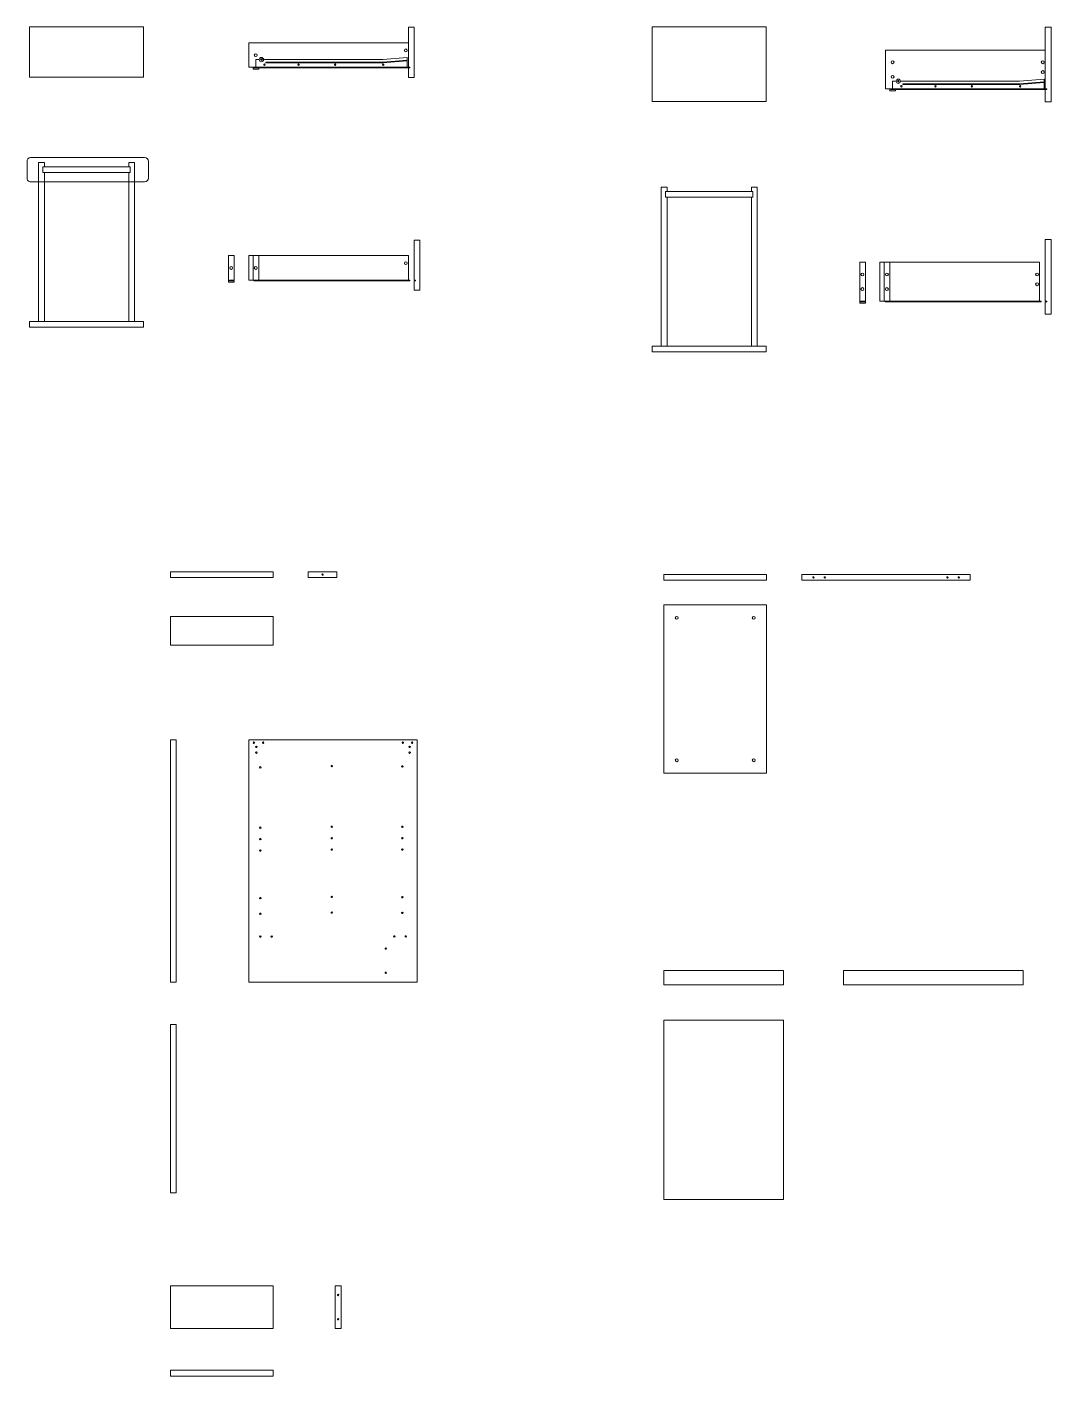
# Model space of a CAD drawing. Header units: millimetres. Extents: x 1402 to 2836, y 1581 to 2798.
# Drawn here: x 2189.9 to 2549, y 2324.4 to 2797.8 of the extents above; entities that cross this region are included whole.
import ezdxf

# ---------------------------------------------------------------- set-up
doc = ezdxf.new("R2010")
doc.units = ezdxf.units.MM
for name, color, linetype, lineweight in [('Giunzioni', 3, 'Continuous', 18), ('Linee e simboli', 1, 'Continuous', 18), ('Struttura', 7, 'Continuous', 18)]:
    doc.layers.add(name, color=color, linetype=linetype, lineweight=lineweight)

msp = doc.modelspace()

# ---------------------------------------------------------------- linework, layer by layer
at = {"layer": 'Giunzioni'}
for p, q in [((2270.116929966929, 2786.321869878062), (2270.116929966928, 2783.615168694669)), ((2271.366929848873, 2786.321869878062), (2270.116929548136, 2786.321869878062)), ((2314.637101612121, 2786.321869878062), (2272.866929568444, 2786.321869878062)), ((2273.654689250549, 2785.132592226321), (2273.654689250549, 2785.429911639256)), ((2273.654689250549, 2785.429911639256), (2275.213723023317, 2785.429911639256)), ((2273.654689250549, 2785.132592226321), (2314.637101612121, 2785.132592226321)), ((2314.637101612121, 2785.429911639256), (2275.213723023317, 2785.429911639256)), ((2314.637101612121, 2786.321869878062), (2323.261953131803, 2787.065168410399)), ((2314.637101612121, 2785.429911639256), (2323.261953131803, 2786.173210171593)), ((2323.261953131803, 2785.875890758659), (2314.637101612121, 2785.132592226321)), ((2323.261953131803, 2787.065168410399), (2323.261953870204, 2783.615179641233)), ((2493.477194247363, 2778.721543365865), (2493.477194247362, 2776.014842182472)), ((2494.727194129307, 2778.721543365865), (2493.47719382857, 2778.721543365865)), ((2537.997365892555, 2778.721543365865), (2496.227193848878, 2778.721543365865)), ((2537.997365892555, 2778.721543365865), (2546.622217412237, 2779.464841898201)), ((2537.997365892555, 2777.829585127059), (2546.622217412237, 2778.572883659396)), ((2546.622217412237, 2779.464841898201), (2546.622218150638, 2776.014853129036)), ((2497.014953530983, 2777.532265714124), (2497.014953530983, 2777.829585127059)), ((2497.014953530983, 2777.829585127059), (2498.573987303751, 2777.829585127059)), ((2497.014953530983, 2777.532265714124), (2537.997365892555, 2777.532265714124)), ((2537.997365892555, 2777.829585127059), (2498.573987303751, 2777.829585127059)), ((2546.622217412237, 2778.275564246462), (2537.997365892555, 2777.532265714124))]:
    msp.add_line(p, q, dxfattribs=at)
for centre, radius in [((2270.11473907765, 2787.895434160751), 0.5), ((2322.761952596728, 2789.565168410399), 0.5), ((2272.116929708659, 2786.321869878062), 0.7499998597854887), ((2272.116929708659, 2786.321869878062), 0.3211671325616354), ((2272.116929708659, 2786.321869878062), 0.09328821148756106), ((2273.17906524719, 2784.546830756397), 0.2480223917011382), ((2285.130809520703, 2784.544872821584), 0.2480223917011382), ((2297.9245328964, 2784.544872821584), 0.2480223917011382), ((2314.818695618278, 2784.544872821584), 0.2480223917011382), ((2493.474976506107, 2785.38473633486), 0.5), ((2546.122216676335, 2785.38473633486), 0.5), ((2493.474978414698, 2780.295105765518), 0.5), ((2495.477193989092, 2778.721543365865), 0.7499998597854887), ((2495.477193989092, 2778.721543365865), 0.3211671325616354), ((2495.477193989092, 2778.721543365865), 0.09328821148756106), ((2546.122217412237, 2781.964841898201), 0.5), ((2496.539329527624, 2776.9465042442), 0.2480223917011382), ((2508.491073801137, 2776.944546309387), 0.2480223917011382), ((2521.284797176834, 2776.944546309387), 0.2480223917011382), ((2538.178959898712, 2776.944546309387), 0.2480223917011382), ((2261.509730893703, 2713.222414609266), 0.5), ((2270.114719936296, 2713.222412694853), 0.5), ((2322.761942451926, 2714.892148827533), 0.5), ((2482.868609302446, 2710.911206283075), 0.5), ((2491.474981966905, 2710.911206283075), 0.5), ((2544.122222137133, 2710.911206283075), 0.5), ((2544.122222873035, 2707.491311846417), 0.5), ((2482.869994832903, 2705.821577628147), 0.5), ((2491.474983875496, 2705.821575713734), 0.5), ((2293.547868664346, 2605.620487366316), 0.25), ((2465.687663736323, 2604.602463280757), 0.25), ((2469.687663736323, 2604.602462532946), 0.25), ((2512.687680520228, 2604.622354781859), 0.25), ((2516.687680520228, 2604.622354034048), 0.25), ((2417.752090130252, 2590.455160112122), 0.5), ((2444.752073864997, 2590.455154084816), 0.5), ((2269.460022825939, 2546.647719540469), 0.25), ((2272.710022301009, 2546.647719540469), 0.25), ((2321.710007615864, 2546.647741297089), 0.25), ((2324.960001606733, 2546.647717361576), 0.25), ((2270.33152878143, 2545.147931936318), 0.25), ((2270.331997943095, 2543.147930549018), 0.25), ((2324.088495258693, 2545.147929825854), 0.25), ((2324.088964420358, 2543.147928438554), 0.25), ((2271.707918630298, 2537.9836225453), 0.2480223917011382), ((2296.754099668262, 2538.424732856839), 0.2480223917011382), ((2321.53184029215, 2538.302209038125), 0.2480223917011382), ((2417.752078968565, 2540.455157963417), 0.5), ((2444.752074757932, 2540.455151043173), 0.5), ((2271.707918630298, 2516.810302104133), 0.2480223917011382), ((2296.786476373452, 2517.128888766221), 0.2480223917011382), ((2321.531840292149, 2517.128888596957), 0.2480223917011382), ((2271.707918630298, 2512.810302104133), 0.2480223917011382), ((2271.707918630298, 2508.810302104133), 0.2480223917011382), ((2296.786476373452, 2513.128888766221), 0.2480223917011382), ((2296.786476373452, 2509.128888766221), 0.2480223917011382), ((2321.531840292149, 2513.128888596957), 0.2480223917011382), ((2321.531840292149, 2509.128888596957), 0.2480223917011382), ((2271.707918630298, 2492.106230815108), 0.2480223917011382), ((2296.754099668262, 2492.547341126647), 0.2480223917011382), ((2321.531840292149, 2492.424817307933), 0.2480223917011382), ((2271.707918630298, 2486.610186031706), 0.2480223917011382), ((2296.754099668262, 2487.051296343245), 0.2480223917011382), ((2321.531840292149, 2486.928772524531), 0.2480223917011382), ((2271.71000769738, 2478.627276061628), 0.25), ((2275.71000769738, 2478.627275313817), 0.25), ((2318.710024481285, 2478.64716756273), 0.25), ((2322.710024481285, 2478.647166814919), 0.25), ((2315.710005552825, 2474.39716330497), 0.25), ((2315.710005552825, 2465.898494719579), 0.25), ((2299.014058462604, 2352.84886769501), 0.25), ((2299.014058462604, 2344.350199109619), 0.25)]:
    msp.add_circle(centre, radius, dxfattribs=at)
at = {"layer": 'Linee e simboli', "ltscale": 0.003}
msp.add_lwpolyline([(2232.515587984907, 2750.564436701232), (2232.515587984907, 2744.812846633798, -0.3808521731728373), (2231.151612026474, 2743.448870675336), (2191.151612026474, 2743.448870675336, -0.4421369916265706), (2189.890839993403, 2744.812846633798), (2189.890839993403, 2750.564436701232, -0.4562463764847271), (2191.151612026474, 2751.928412659636), (2231.151612026474, 2751.928412659636, -0.4124111290973824)], format="xyb", close=True, dxfattribs=at)
at = {"layer": 'Struttura'}
for p, q in [((2190.770051822648, 2780.165772142715), (2190.770055738187, 2797.765518496285)), ((2190.770055738187, 2797.765518496285), (2230.770045993723, 2797.765509597208)), ((2230.770045993723, 2797.765509597208), (2230.770042078185, 2780.165763243638)), ((2323.661823066592, 2783.615179726817), (2323.661820059508, 2797.665010942968)), ((2323.661840491592, 2797.665010942972), (2325.661809854948, 2797.665011273919)), ((2325.661812767337, 2780.064986348417), (2325.661809854948, 2797.665011273919)), ((2409.147353751971, 2797.76551849628), (2449.147367562622, 2797.765572362123)), ((2409.147357618872, 2797.765518496285), (2409.14738112061, 2771.565315527265)), ((2449.147402844917, 2771.565438544167), (2449.147367562769, 2797.765463138709)), ((2547.022087347026, 2776.01485321462), (2547.022058192375, 2797.664684430761)), ((2547.022095967027, 2797.664684430773), (2549.022065330383, 2797.664684761721)), ((2549.022062481356, 2771.464659836217), (2549.02205814587, 2797.664684761719)), ((2323.661842189825, 2792.215179858122), (2267.661816368028, 2792.215167807884)), ((2267.661816368028, 2792.215167807884), (2267.661818208685, 2783.615167741142)), ((2547.022058192375, 2789.664684430761), (2491.022032370578, 2789.664672380523)), ((2491.022064735402, 2789.66467238053), (2491.022066576059, 2776.014841228941)), ((2267.661818218599, 2783.615167741142), (2324.161844040396, 2783.615179833837)), ((2269.161818369227, 2782.915167743676), (2269.161818219406, 2783.615168062187)), ((2269.461818261636, 2783.415167676932), (2269.4618182186, 2783.615167676933)), ((2269.461818261636, 2783.415168063914), (2324.161845046375, 2783.415155231872)), ((2271.161818107361, 2782.915167736382), (2271.161818218599, 2783.415167298722)), ((2323.661843760504, 2780.064986348418), (2323.661844546417, 2783.415155349167)), ((2324.161845046375, 2783.415155231872), (2324.161845093298, 2783.615179833837)), ((2190.770030098338, 2780.165640226734), (2230.770051822646, 2780.165763243636)), ((2269.161818369227, 2782.915167743676), (2271.161818107361, 2782.915167736383)), ((2325.661819951852, 2780.064986348418), (2323.661843760504, 2780.064986348418)), ((2491.022066585974, 2776.014841228941), (2547.522092407771, 2776.014853321636)), ((2492.522066736602, 2775.314841231475), (2492.522066586781, 2776.014841549986)), ((2492.522066736602, 2775.314841231475), (2494.522066474735, 2775.314841224182)), ((2492.82206662901, 2775.814841164732), (2492.822066585974, 2776.014841164732)), ((2492.82206662901, 2775.814841551713), (2547.522093413749, 2775.814828719671)), ((2494.522066474735, 2775.314841224181), (2494.522066585973, 2775.814840786521)), ((2547.022093474523, 2771.464659836218), (2547.022087616388, 2775.814828836968)), ((2547.522093413749, 2775.814828719671), (2547.522093460672, 2776.014853321636)), ((2409.14738112061, 2771.565315527265), (2449.147402844917, 2771.565438544167)), ((2549.022069665871, 2771.464659836218), (2547.022093474523, 2771.464659836218)), ((2193.969620892181, 2750.194920182844), (2193.969831928442, 2694.396350737851)), ((2195.969620892181, 2750.194920182844), (2193.969620892209, 2750.194912618626)), ((2195.969620892181, 2750.194920182844), (2195.969620892181, 2748.694927747047)), ((2227.569633086258, 2750.195119120466), (2225.569633086258, 2750.195111556249)), ((2225.570026673069, 2750.1950472604), (2225.570026673069, 2748.695039696168)), ((2227.570026672812, 2750.195115338357), (2227.570237709808, 2694.396350737851)), ((2226.070230145153, 2748.69504158948), (2195.469620892184, 2748.694925854649)), ((2195.469620892184, 2748.694925855993), (2195.469620892184, 2746.694925855993)), ((2195.469620892184, 2746.694933988129), (2226.070237709339, 2746.695049722985)), ((2195.969620892181, 2746.694925855993), (2195.969620892181, 2694.396350737851)), ((2225.570237709809, 2746.694925855993), (2225.570237709809, 2694.396350737851)), ((2226.070237709808, 2746.694925855993), (2226.070230145153, 2748.695041587993)), ((2412.34695201675, 2741.594871659619), (2412.347163053011, 2685.796302214626)), ((2414.34695201675, 2741.594871659619), (2412.346952016779, 2741.594864095401)), ((2414.34695201675, 2741.594871659619), (2414.34695201675, 2740.094879223822)), ((2445.946964210827, 2741.595070597241), (2443.946964210827, 2741.595063033024)), ((2443.947357797639, 2741.594998737175), (2443.947357797639, 2740.094991172943)), ((2445.947357797382, 2741.595066815133), (2445.947568834378, 2685.796302214626)), ((2444.447561269723, 2740.094993066255), (2413.846952016753, 2740.094877331424)), ((2413.846952016753, 2740.094877332768), (2413.846952016753, 2738.094877332768)), ((2413.846952016753, 2738.094885464905), (2444.447568833908, 2738.09500119976)), ((2414.34695201675, 2738.094877332768), (2414.34695201675, 2685.796302214626)), ((2443.947568834379, 2738.094877332768), (2443.947568834379, 2685.796302214626)), ((2444.447568834378, 2738.094877332768), (2444.447561269723, 2740.094993064768)), ((2325.66182611994, 2722.99199169106), (2327.661795483295, 2722.991992022008)), ((2325.661896780357, 2708.942160475325), (2325.66182611994, 2722.99199169106)), ((2327.661795927718, 2705.391967096504), (2327.661793015329, 2722.991992022008)), ((2547.022084497999, 2701.541323493787), (2547.022055343349, 2723.191154709928)), ((2547.022093118001, 2723.19115470994), (2549.022062481356, 2723.191155040888)), ((2549.02205963233, 2696.991130115384), (2549.022055296843, 2723.191155040887)), ((2260.55681018528, 2708.242148192191), (2260.556810035459, 2717.542148579174)), ((2260.556810035459, 2717.542148579174), (2262.556810035459, 2717.542148579174)), ((2262.556810035459, 2717.542148579174), (2262.556809991615, 2708.942148491256)), ((2323.661832045022, 2717.542160275257), (2267.661806223226, 2717.542148225019)), ((2267.661806223226, 2717.542148225019), (2267.661808063883, 2708.942148158276)), ((2269.161806267721, 2717.542148547794), (2269.161808108378, 2708.942148479321)), ((2271.161808118292, 2708.942148907381), (2271.161806267721, 2717.542148978159)), ((2323.661832045022, 2717.542160275257), (2323.66184362609, 2708.942223570481)), ((2481.91707412448, 2700.841311211071), (2481.91707412448, 2715.191204656745)), ((2481.917074000403, 2715.191204656745), (2483.917074000403, 2715.191204656745)), ((2483.917074000403, 2715.191204656745), (2483.917073930815, 2701.541311510137)), ((2545.022063619313, 2715.191217805483), (2489.022037797516, 2715.191205755244)), ((2489.022069075776, 2715.191205755251), (2489.022072003082, 2701.541311177157)), ((2490.522069110356, 2715.191206078026), (2490.522072047578, 2701.541311498202)), ((2492.522072057492, 2701.541311926261), (2492.522069120271, 2715.191206508391)), ((2545.022104628082, 2715.191217805491), (2545.02210756529, 2701.541386589362)), ((2260.55681018528, 2708.242148192191), (2262.556809923413, 2708.242148184897)), ((2260.856810034652, 2708.942148869467), (2262.556809991615, 2708.942148491256)), ((2260.856810077688, 2708.742148125447), (2260.856810034652, 2708.942148125448)), ((2260.856810077688, 2708.742148125447), (2262.556810034652, 2708.742147747236)), ((2262.556809923413, 2708.242148184896), (2262.556810034652, 2708.742147747236)), ((2267.661808073797, 2708.942148158276), (2323.661828834764, 2708.942223570461)), ((2269.461799120262, 2708.742236509535), (2269.461799077456, 2708.942236572016)), ((2324.161825905001, 2708.942223677493), (2269.461799077461, 2708.942211969974)), ((2269.461799120262, 2708.742236509535), (2324.161825905001, 2708.742223677493)), ((2324.161825905001, 2708.742223677493), (2324.161825905001, 2708.942223677493)), ((2325.661813374285, 2708.942160474905), (2326.161818435018, 2708.942162989567)), ((2326.161819441008, 2708.742135979957), (2325.66181364365, 2708.742133465292)), ((2325.661819736371, 2705.391967096504), (2325.66181890752, 2708.742133465319)), ((2326.161819441008, 2708.742135979957), (2326.16181843503, 2708.942160581922)), ((2327.661795927718, 2705.391967096504), (2325.661819736371, 2705.391967096504)), ((2481.91707412448, 2700.841311211071), (2483.917073862614, 2700.841311203778)), ((2482.217073973852, 2701.541311888348), (2483.917073930815, 2701.541311510137)), ((2482.217074016888, 2701.341311144328), (2482.217073973852, 2701.541311144328)), ((2482.217074016888, 2701.341311144328), (2483.917073973852, 2701.341310766117)), ((2483.917073862614, 2700.841311203777), (2483.917073973852, 2701.341310766117)), ((2489.022072012997, 2701.541311177157), (2545.022092773964, 2701.541386589342)), ((2490.822063059462, 2701.341399528415), (2490.822063016656, 2701.541399590897)), ((2545.522089844201, 2701.541386696374), (2490.822063016662, 2701.541374988854)), ((2490.822063059462, 2701.341399528415), (2545.522089844201, 2701.341386696373)), ((2545.522089844201, 2701.341386696373), (2545.522089844201, 2701.541386696374)), ((2547.022077313485, 2701.541323493786), (2547.522082374218, 2701.541326008447)), ((2547.022083440982, 2696.991130115384), (2547.022077582846, 2701.341299116134)), ((2547.522083380208, 2701.341298998837), (2547.02207758285, 2701.341296484173)), ((2547.522083380208, 2701.341298998837), (2547.52208237423, 2701.541323600802)), ((2230.770188545369, 2694.396350737851), (2190.770188545369, 2694.396350737851)), ((2190.770188545369, 2692.396350737851), (2190.770188545369, 2694.396350737851)), ((2230.770188545369, 2692.396350737851), (2230.770188545369, 2694.396350737851)), ((2549.02205963233, 2696.991130115384), (2547.022083440982, 2696.991130115384)), ((2230.770188545369, 2692.396350737851), (2190.770188545369, 2692.396350737851)), ((2449.147519669938, 2685.796302214626), (2409.147519669938, 2685.796302214626)), ((2409.147519669938, 2683.796302214626), (2409.147519669938, 2685.796302214626)), ((2449.147519669938, 2683.796302214626), (2449.147519669938, 2685.796302214626)), ((2449.147519669938, 2683.796302214626), (2409.147519669938, 2683.796302214626)), ((2240.220147319322, 2606.619891403709), (2276.220199866927, 2606.619939883022)), ((2240.220430020011, 2604.619945935359), (2240.220147319322, 2606.619891403708)), ((2276.220199866926, 2604.619936430385), (2240.220430020011, 2604.619945935359)), ((2276.220199338868, 2604.619936430385), (2276.220199866927, 2606.619939883021)), ((2288.547884527133, 2604.619936430385), (2288.547884972086, 2606.619933983138)), ((2288.547884972086, 2606.619933983138), (2298.547884972086, 2606.619933983138)), ((2288.547884527133, 2604.619936430385), (2298.547884527133, 2604.619936430385)), ((2298.547884527133, 2604.619936430385), (2298.547884972086, 2606.619933983138)), ((2413.252088311347, 2603.622392264222), (2449.252091221127, 2603.622382759187)), ((2413.252088839401, 2605.622380156261), (2449.252085075233, 2605.622372119848)), ((2413.252089269766, 2603.622380156262), (2413.252088839401, 2605.622380156261)), ((2449.252085505599, 2603.622372119849), (2449.252085075233, 2605.622372119848)), ((2461.687663513851, 2603.622382759187), (2461.687663083485, 2605.622382759186)), ((2461.687663083491, 2605.622356937244), (2520.687694594959, 2605.622369633036)), ((2461.687663513851, 2603.622382759187), (2520.687694594959, 2603.622395454971)), ((2520.687694594959, 2605.622369633036), (2520.687694594959, 2603.622395454971)), ((2413.252077964012, 2535.955153080262), (2413.252091134803, 2594.955161116674)), ((2413.252091134803, 2594.955161116674), (2449.252087370635, 2594.955153080261)), ((2449.252087370635, 2594.955153080261), (2449.252074199846, 2535.955153080262)), ((2240.221663040204, 2590.897034257606), (2240.221663040204, 2580.897034257606)), ((2276.221663040204, 2590.897034257605), (2240.221663040204, 2590.897034257606)), ((2276.221663040205, 2590.897034257605), (2276.221663040204, 2580.897034257605)), ((2276.221663040204, 2580.897034257605), (2240.221663040203, 2580.897034257605)), ((2240.221680837277, 2547.647690189575), (2240.22166235518, 2477.647367827939)), ((2240.221680837277, 2547.647690189575), (2242.221680837277, 2547.647689661518)), ((2242.221680837277, 2547.647689661518), (2242.22166235518, 2477.647367299881)), ((2267.71000413787, 2462.647716358685), (2267.710023048409, 2547.647689661518)), ((2267.710023048409, 2547.647689661518), (2326.710017219485, 2547.647676535377)), ((2326.709998308946, 2462.64770278759), (2326.710001645991, 2547.647676535381)), ((2449.252074199846, 2535.955153080262), (2413.252077964012, 2535.955153080262)), ((2240.221661927818, 2462.647365400916), (2240.221665264974, 2477.647367827938)), ((2242.221661927818, 2462.647365603168), (2242.221665264973, 2477.647365158214)), ((2413.252093327729, 2461.650143385071), (2413.252077964012, 2466.65014716718)), ((2413.252093327729, 2466.65014716718), (2455.252093327729, 2466.65014716718)), ((2455.252093327729, 2461.650623935361), (2455.252077964377, 2466.65014716718)), ((2476.269370572214, 2466.650211752552), (2539.269370572214, 2466.650211752552)), ((2476.269385935566, 2461.650688520733), (2476.269370572214, 2466.650211752552)), ((2539.269385935566, 2461.650688520733), (2539.269370572214, 2466.650211752552)), ((2240.221661927818, 2462.647365400916), (2242.221661927818, 2462.647365603168)), ((2267.71000413787, 2462.647716358685), (2326.709998308946, 2462.647703232544)), ((2413.252093326649, 2461.650494870897), (2455.252093327729, 2461.650623935361)), ((2476.269385935566, 2461.650688520733), (2539.269385935566, 2461.650688520733)), ((2240.221647103193, 2447.737705710552), (2240.221647103192, 2388.737705710552)), ((2240.221647103193, 2447.737705710552), (2242.221647103193, 2447.737705710552)), ((2242.221647103193, 2447.737705710552), (2242.221647103192, 2388.737705710552)), ((2413.252093327729, 2449.335330172504), (2455.252093327729, 2449.335330172504)), ((2413.252093327729, 2449.335330172504), (2413.252093327729, 2386.335330172504)), ((2455.252093327729, 2449.335330172504), (2455.252093327729, 2386.335330172504)), ((2240.221647103192, 2388.737705710552), (2242.221647103192, 2388.737705710552)), ((2413.252093327729, 2386.335330172504), (2455.252093327729, 2386.335330172504)), ((2240.221642097461, 2341.099440066662), (2240.221645434615, 2356.099439621707)), ((2240.221645434615, 2356.099439621707), (2276.221645434615, 2356.099439985761)), ((2276.221645434615, 2356.099439985761), (2276.221645434615, 2341.09943986441)), ((2298.014057922953, 2341.099410292306), (2298.014057922953, 2356.09942772089)), ((2298.014057922953, 2356.09942772089), (2300.014061260112, 2356.09942817852)), ((2300.014061260112, 2356.09942817852), (2300.014057922953, 2341.099410292306)), ((2240.221642097462, 2341.099447873582), (2276.221645434615, 2341.09943986441)), ((2298.014057922953, 2341.099410292306), (2300.014057922953, 2341.099409847352)), ((2276.221645434615, 2326.418794057003), (2240.221645434615, 2326.418794057004)), ((2240.221645434615, 2326.418794057004), (2240.221645434615, 2324.418794057004)), ((2240.221645434615, 2324.418794057004), (2276.221645434615, 2324.418794057004)), ((2276.221645434615, 2324.418794057004), (2276.221645434615, 2326.418794057003))]:
    msp.add_line(p, q, dxfattribs=at)

doc.saveas('drawing.dxf')
